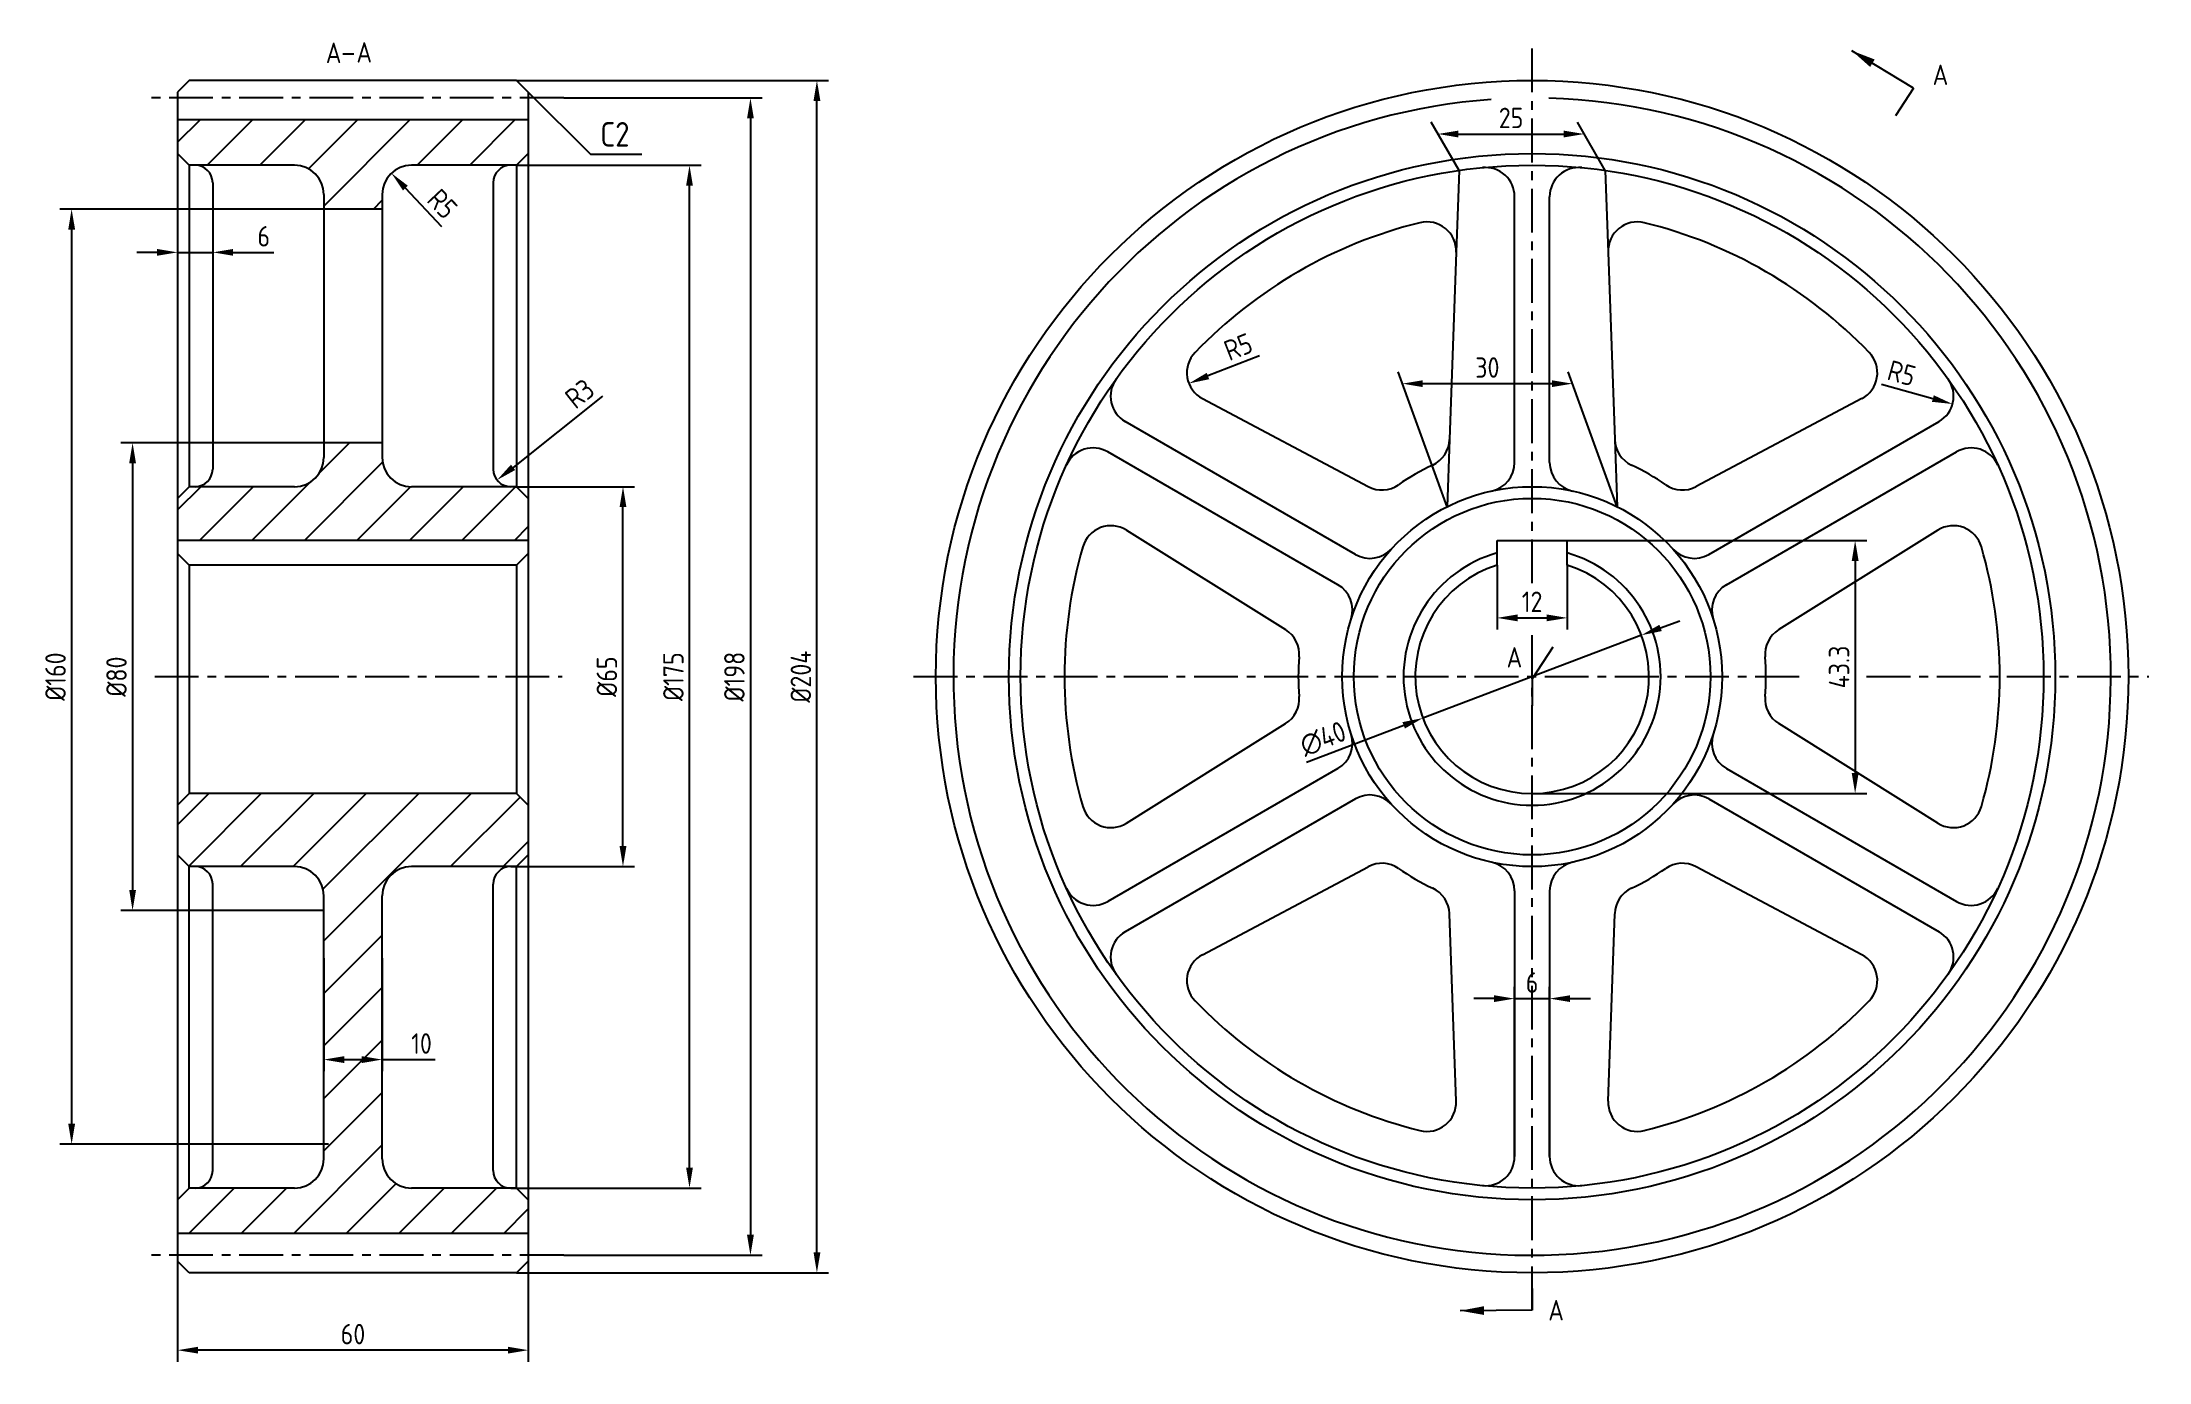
# Model space of a CAD drawing. Header units: millimetres. Extents: x 46 to 407, y 58 to 284.
import ezdxf

# ---------------------------------------------------------------- set-up
doc = ezdxf.new("R2010")
doc.units = ezdxf.units.MM
doc.header["$LTSCALE"] = 6
doc.linetypes.add('CENTER', pattern=[2, 1.25, -0.25, 0.25, -0.25])
for name, color, linetype in [('文字', 3, 'Continuous'), ('点画线', 1, 'CENTER'), ('粗实线', 7, 'Continuous'), ('细实线', 5, 'Continuous')]:
    doc.layers.add(name, color=color, linetype=linetype)
doc.styles.add('工程字-35', font='gbenor.shx', dxfattribs={"height": 3.5, "bigfont": 'gbcbig.shx'})
doc.styles.add('工程字-7', font='gbenor.shx', dxfattribs={"height": 7, "bigfont": 'gbcbig.shx'})
doc.styles.add('工程字35', font='gbenor.shx', dxfattribs={"height": 3.5, "bigfont": 'gbcbig.shx'})
doc.dimstyles.new('尺寸35', dxfattribs={"dimtxt": 3.5, "dimasz": 3.5, "dimexe": 2, "dimexo": 0, "dimgap": 1, "dimtad": 1, "dimdec": 0, "dimdsep": 46, "dimtxsty": '工程字35', "dimcen": 3.5, "dimaunit": 1, "dimadec": 0, "dimazin": 0, "dimtfac": 1, "dimtdec": 0, "dimtmove": 0, "dimatfit": 3, "dimfxl": 1, "dimarcsym": 0})

# ---------------------------------------------------------------- blocks, each defined once
blk = doc.blocks.new('*D3')
at = {"layer": 'Defpoints', "color": 0}
for p in [(124.14, 209.27), (126.49, 211.14)]:
    blk.add_point(p, dxfattribs=at)
at = {"layer": '细实线', "color": 0, "lineweight": -2}
blk.add_line((142.2, 223.65), (126.88, 211.45), dxfattribs=at)
at = {"layer": '细实线', "color": 0}
blk.add_solid([(126.52, 211.91), (127.24, 210.99), (124.14, 209.27)], dxfattribs=at)
at = {"layer": '细实线', "color": 0, "insert": (138.28, 224.05), "char_height": 3.5, "attachment_point": 5, "rotation": 38.5525, "style": '工程字35'}
blk.add_mtext('R3', dxfattribs=at)
blk = doc.blocks.new('*D4')
at = {"layer": 'Defpoints', "color": 0}
for p in [(94.49, 127.49), (104.49, 127.49), (104.49, 110.12)]:
    blk.add_point(p, dxfattribs=at)
at = {"layer": '细实线', "color": 0, "lineweight": -2}
for p, q in [((94.49, 127.49), (94.49, 108.12)), ((104.49, 127.49), (104.49, 108.12)), ((97.99, 110.12), (100.99, 110.12)), ((104.49, 110.12), (113.53, 110.12))]:
    blk.add_line(p, q, dxfattribs=at)
at = {"layer": '细实线', "color": 0}
for points in [[(97.99, 110.7), (97.99, 109.53), (94.49, 110.12)], [(100.99, 110.7), (100.99, 109.53), (104.49, 110.12)]]:
    blk.add_solid(points, dxfattribs=at)
at = {"layer": '细实线', "color": 0, "insert": (111.22, 112.87), "char_height": 3.5, "attachment_point": 5, "style": '工程字35'}
blk.add_mtext('10', dxfattribs=at)
blk = doc.blocks.new('*D5')
at = {"layer": 'Defpoints', "color": 0}
for p in [(304.21, 120.55), (298.21, 93.53), (304.21, 93.53)]:
    blk.add_point(p, dxfattribs=at)
at = {"layer": '细实线', "color": 0, "lineweight": -2}
for p, q in [((298.21, 93.53), (298.21, 122.55)), ((304.21, 93.53), (304.21, 122.55)), ((294.71, 120.55), (291.21, 120.55)), ((298.21, 120.55), (304.21, 120.55)), ((307.71, 120.55), (311.21, 120.55))]:
    blk.add_line(p, q, dxfattribs=at)
at = {"layer": '细实线', "color": 0}
for points in [[(294.71, 121.13), (294.71, 119.97), (298.21, 120.55)], [(307.71, 121.13), (307.71, 119.97), (304.21, 120.55)]]:
    blk.add_solid(points, dxfattribs=at)
at = {"layer": '细实线', "color": 0, "insert": (301.21, 123.3), "char_height": 3.5, "attachment_point": 5, "style": '工程字35'}
blk.add_mtext('6', dxfattribs=at)
blk = doc.blocks.new('*D2')
at = {"layer": 'Defpoints', "color": 0}
for p in [(319.91, 182.73), (282.51, 168.55)]:
    blk.add_point(p, dxfattribs=at)
at = {"layer": '细实线', "color": 0, "lineweight": -2}
for p, q in [((323.19, 183.97), (326.46, 185.21)), ((319.91, 182.73), (282.51, 168.55)), ((262.62, 161), (279.24, 167.31))]:
    blk.add_line(p, q, dxfattribs=at)
at = {"layer": '细实线', "color": 0}
for points in [[(322.98, 184.52), (323.39, 183.43), (319.91, 182.73)], [(279.03, 167.85), (279.45, 166.76), (282.51, 168.55)]]:
    blk.add_solid(points, dxfattribs=at)
at = {"layer": '细实线', "color": 0, "insert": (265.44, 165.01), "char_height": 3.5, "attachment_point": 5, "rotation": 20.7677, "style": '工程字35'}
blk.add_mtext('∅40', dxfattribs=at)
blk = doc.blocks.new('*D6')
at = {"layer": 'Defpoints', "color": 0}
for p in [(307.21, 198.94), (301.21, 155.64), (356.47, 155.64)]:
    blk.add_point(p, dxfattribs=at)
at = {"layer": '细实线', "color": 0, "lineweight": -2}
for p, q in [((307.21, 198.94), (358.47, 198.94)), ((356.47, 195.44), (356.47, 159.14)), ((301.21, 155.64), (358.47, 155.64))]:
    blk.add_line(p, q, dxfattribs=at)
at = {"layer": '细实线', "color": 0}
for points in [[(355.89, 195.44), (357.06, 195.44), (356.47, 198.94)], [(355.89, 159.14), (357.06, 159.14), (356.47, 155.64)]]:
    blk.add_solid(points, dxfattribs=at)
at = {"layer": '细实线', "color": 0, "insert": (353.72, 177.29), "char_height": 3.5, "attachment_point": 5, "rotation": 90, "style": '工程字35'}
blk.add_mtext('43.3', dxfattribs=at)
blk = doc.blocks.new('*D7')
at = {"layer": 'Defpoints', "color": 0}
for p in [(94.49, 255.64), (51.36, 95.64), (95.31, 95.64)]:
    blk.add_point(p, dxfattribs=at)
at = {"layer": '细实线', "color": 0, "lineweight": -2}
for p, q in [((94.49, 255.64), (49.36, 255.64)), ((51.36, 252.14), (51.36, 99.14)), ((95.31, 95.64), (49.36, 95.64))]:
    blk.add_line(p, q, dxfattribs=at)
at = {"layer": '细实线', "color": 0}
for points in [[(50.78, 252.14), (51.95, 252.14), (51.36, 255.64)], [(50.78, 99.14), (51.95, 99.14), (51.36, 95.64)]]:
    blk.add_solid(points, dxfattribs=at)
at = {"layer": '细实线', "color": 0, "insert": (48.61, 175.64), "char_height": 3.5, "attachment_point": 5, "rotation": 90, "style": '工程字35'}
blk.add_mtext('%%c160', dxfattribs=at)
blk = doc.blocks.new('*D8')
at = {"layer": 'Defpoints', "color": 0}
for p in [(94.49, 215.64), (61.79, 135.64), (94.49, 135.64)]:
    blk.add_point(p, dxfattribs=at)
at = {"layer": '细实线', "color": 0, "lineweight": -2}
for p, q in [((94.49, 215.64), (59.79, 215.64)), ((61.79, 212.14), (61.79, 139.14)), ((94.49, 135.64), (59.79, 135.64))]:
    blk.add_line(p, q, dxfattribs=at)
at = {"layer": '细实线', "color": 0}
for points in [[(61.21, 212.14), (62.37, 212.14), (61.79, 215.64)], [(61.21, 139.14), (62.37, 139.14), (61.79, 135.64)]]:
    blk.add_solid(points, dxfattribs=at)
at = {"layer": '细实线', "color": 0, "insert": (59.04, 175.64), "char_height": 3.5, "attachment_point": 5, "rotation": 90, "style": '工程字35'}
blk.add_mtext('%%c80', dxfattribs=at)
blk = doc.blocks.new('*D9')
at = {"layer": 'Defpoints', "color": 0}
for p in [(126.99, 208.14), (145.68, 208.14), (126.49, 143.14)]:
    blk.add_point(p, dxfattribs=at)
at = {"layer": '细实线', "color": 0, "lineweight": -2}
for p, q in [((126.99, 208.14), (147.68, 208.14)), ((145.68, 146.64), (145.68, 204.64)), ((126.49, 143.14), (147.68, 143.14))]:
    blk.add_line(p, q, dxfattribs=at)
at = {"layer": '细实线', "color": 0}
for points in [[(145.1, 204.64), (146.27, 204.64), (145.68, 208.14)], [(145.1, 146.64), (146.27, 146.64), (145.68, 143.14)]]:
    blk.add_solid(points, dxfattribs=at)
at = {"layer": '细实线', "color": 0, "insert": (142.93, 175.64), "char_height": 3.5, "attachment_point": 5, "rotation": 90, "style": '工程字35'}
blk.add_mtext('%%c65', dxfattribs=at)
blk = doc.blocks.new('*D10')
at = {"layer": 'Defpoints', "color": 0}
for p in [(127.49, 263.14), (157.06, 263.14), (126.49, 88.14)]:
    blk.add_point(p, dxfattribs=at)
at = {"layer": '细实线', "color": 0, "lineweight": -2}
for p, q in [((127.49, 263.14), (159.06, 263.14)), ((157.06, 91.64), (157.06, 259.64)), ((126.49, 88.14), (159.06, 88.14))]:
    blk.add_line(p, q, dxfattribs=at)
at = {"layer": '细实线', "color": 0}
for points in [[(156.48, 259.64), (157.64, 259.64), (157.06, 263.14)], [(156.48, 91.64), (157.64, 91.64), (157.06, 88.14)]]:
    blk.add_solid(points, dxfattribs=at)
at = {"layer": '细实线', "color": 0, "insert": (154.31, 175.64), "char_height": 3.5, "attachment_point": 5, "rotation": 90, "style": '工程字35'}
blk.add_mtext('%%c175', dxfattribs=at)
blk = doc.blocks.new('*D11')
at = {"layer": 'Defpoints', "color": 0}
for p in [(135.54, 274.64), (135.54, 76.64), (167.49, 76.64)]:
    blk.add_point(p, dxfattribs=at)
at = {"layer": '细实线', "color": 0, "lineweight": -2}
for p, q in [((135.54, 274.64), (169.49, 274.64)), ((167.49, 271.14), (167.49, 80.14)), ((135.54, 76.64), (169.49, 76.64))]:
    blk.add_line(p, q, dxfattribs=at)
at = {"layer": '细实线', "color": 0}
for points in [[(166.9, 271.14), (168.07, 271.14), (167.49, 274.64)], [(166.9, 80.14), (168.07, 80.14), (167.49, 76.64)]]:
    blk.add_solid(points, dxfattribs=at)
at = {"layer": '细实线', "color": 0, "insert": (164.74, 175.64), "char_height": 3.5, "attachment_point": 5, "rotation": 90, "style": '工程字35'}
blk.add_mtext('%%C198', dxfattribs=at)
blk = doc.blocks.new('*D12')
at = {"layer": 'Defpoints', "color": 0}
for p in [(310.11, 268.48), (288.71, 262.24), (313.71, 262.24)]:
    blk.add_point(p, dxfattribs=at)
at = {"layer": '细实线', "color": 0, "lineweight": -2}
for p, q in [((288.71, 262.24), (283.96, 270.48)), ((313.71, 262.24), (308.96, 270.48)), ((288.61, 268.48), (306.61, 268.48))]:
    blk.add_line(p, q, dxfattribs=at)
at = {"layer": '细实线', "color": 0}
for points in [[(288.61, 269.06), (288.61, 267.89), (285.11, 268.48)], [(306.61, 269.06), (306.61, 267.89), (310.11, 268.48)]]:
    blk.add_solid(points, dxfattribs=at)
at = {"layer": '细实线', "color": 0, "insert": (297.61, 271.23), "char_height": 3.5, "attachment_point": 5, "style": '工程字35'}
blk.add_mtext('25', dxfattribs=at)
blk = doc.blocks.new('*D13')
at = {"layer": 'Defpoints', "color": 0}
for p in [(308.09, 225.77), (286.67, 204.7), (315.75, 204.7)]:
    blk.add_point(p, dxfattribs=at)
at = {"layer": '细实线', "color": 0, "lineweight": -2}
for p, q in [((286.67, 204.7), (278.28, 227.77)), ((315.75, 204.7), (307.36, 227.77)), ((282.51, 225.77), (304.59, 225.77))]:
    blk.add_line(p, q, dxfattribs=at)
at = {"layer": '细实线', "color": 0}
for points in [[(282.51, 226.35), (282.51, 225.18), (279.01, 225.77)], [(304.59, 226.35), (304.59, 225.18), (308.09, 225.77)]]:
    blk.add_solid(points, dxfattribs=at)
at = {"layer": '细实线', "color": 0, "insert": (293.55, 228.52), "char_height": 3.5, "attachment_point": 5, "style": '工程字35'}
blk.add_mtext('30', dxfattribs=at)
blk = doc.blocks.new('*D14')
at = {"layer": 'Defpoints', "color": 0}
for p in [(127.49, 277.64), (178.86, 277.64), (127.49, 73.64)]:
    blk.add_point(p, dxfattribs=at)
at = {"layer": '细实线', "color": 0, "lineweight": -2}
for p, q in [((127.49, 277.64), (180.86, 277.64)), ((178.86, 77.14), (178.86, 274.14)), ((127.49, 73.64), (180.86, 73.64))]:
    blk.add_line(p, q, dxfattribs=at)
at = {"layer": '细实线', "color": 0}
for points in [[(178.28, 274.14), (179.45, 274.14), (178.86, 277.64)], [(178.28, 77.14), (179.45, 77.14), (178.86, 73.64)]]:
    blk.add_solid(points, dxfattribs=at)
at = {"layer": '细实线', "color": 0, "insert": (176.11, 175.64), "char_height": 3.5, "attachment_point": 5, "rotation": 90, "style": '工程字35'}
blk.add_mtext('%%c204', dxfattribs=at)
blk = doc.blocks.new('*D15')
at = {"layer": 'Defpoints', "color": 0}
for p in [(69.49, 76.64), (129.49, 76.64), (69.49, 60.4)]:
    blk.add_point(p, dxfattribs=at)
at = {"layer": '细实线', "color": 0, "lineweight": -2}
for p, q in [((69.49, 76.64), (69.49, 58.4)), ((129.49, 76.64), (129.49, 58.4)), ((125.99, 60.4), (72.99, 60.4))]:
    blk.add_line(p, q, dxfattribs=at)
at = {"layer": '细实线', "color": 0}
for points in [[(72.99, 60.99), (72.99, 59.82), (69.49, 60.4)], [(125.99, 60.99), (125.99, 59.82), (129.49, 60.4)]]:
    blk.add_solid(points, dxfattribs=at)
at = {"layer": '细实线', "color": 0, "insert": (99.49, 63.15), "char_height": 3.5, "attachment_point": 5, "style": '工程字35'}
blk.add_mtext('60', dxfattribs=at)
blk = doc.blocks.new('*D16')
at = {"layer": 'Defpoints', "color": 0}
for p in [(295.21, 194.72), (307.21, 194.72), (307.21, 185.69)]:
    blk.add_point(p, dxfattribs=at)
at = {"layer": '细实线', "color": 0, "lineweight": -2}
for p, q in [((295.21, 194.72), (295.21, 183.69)), ((307.21, 194.72), (307.21, 183.69)), ((298.71, 185.69), (303.71, 185.69))]:
    blk.add_line(p, q, dxfattribs=at)
at = {"layer": '细实线', "color": 0}
for points in [[(298.71, 186.28), (298.71, 185.11), (295.21, 185.69)], [(303.71, 186.28), (303.71, 185.11), (307.21, 185.69)]]:
    blk.add_solid(points, dxfattribs=at)
at = {"layer": '细实线', "color": 0, "insert": (301.21, 188.44), "char_height": 3.5, "attachment_point": 5, "style": '工程字35'}
blk.add_mtext('12', dxfattribs=at)
blk = doc.blocks.new('*D17')
at = {"layer": 'Defpoints', "color": 0}
for p in [(106.06, 261.78), (109.49, 258.14)]:
    blk.add_point(p, dxfattribs=at)
at = {"layer": '细实线', "color": 0, "lineweight": -2}
blk.add_line((114.72, 252.59), (108.46, 259.23), dxfattribs=at)
at = {"layer": '细实线', "color": 0}
blk.add_solid([(108.88, 259.63), (108.04, 258.83), (106.06, 261.78)], dxfattribs=at)
at = {"layer": '细实线', "color": 0, "insert": (114.79, 256.53), "char_height": 3.5, "attachment_point": 5, "rotation": 313.3231, "style": '工程字35'}
blk.add_mtext('R5', dxfattribs=at)
blk = doc.blocks.new('*D18')
at = {"layer": 'Defpoints', "color": 0}
for p in [(69.49, 255.64), (75.49, 255.64), (75.49, 248.23)]:
    blk.add_point(p, dxfattribs=at)
at = {"layer": '细实线', "color": 0, "lineweight": -2}
for p, q in [((69.49, 255.64), (69.49, 246.23)), ((75.49, 255.64), (75.49, 246.23)), ((65.99, 248.23), (62.49, 248.23)), ((69.49, 248.23), (75.49, 248.23)), ((78.99, 248.23), (85.98, 248.23))]:
    blk.add_line(p, q, dxfattribs=at)
at = {"layer": '细实线', "color": 0}
for points in [[(65.99, 248.81), (65.99, 247.65), (69.49, 248.23)], [(78.99, 248.81), (78.99, 247.65), (75.49, 248.23)]]:
    blk.add_solid(points, dxfattribs=at)
at = {"layer": '细实线', "color": 0, "insert": (84.23, 250.98), "char_height": 3.5, "attachment_point": 5, "style": '工程字35'}
blk.add_mtext('6', dxfattribs=at)
blk = doc.blocks.new('*D19')
at = {"layer": 'Defpoints', "color": 0}
for p in [(368.32, 223.62), (373.14, 222.28)]:
    blk.add_point(p, dxfattribs=at)
at = {"layer": '细实线', "color": 0, "lineweight": -2}
blk.add_line((360.98, 225.67), (369.77, 223.22), dxfattribs=at)
at = {"layer": '细实线', "color": 0}
blk.add_solid([(369.93, 223.78), (369.61, 222.66), (373.14, 222.28)], dxfattribs=at)
at = {"layer": '细实线', "color": 0, "insert": (364.43, 227.56), "char_height": 3.5, "attachment_point": 5, "rotation": 344.4481, "style": '工程字35'}
blk.add_mtext('R5', dxfattribs=at)
blk = doc.blocks.new('*D20')
at = {"layer": 'Defpoints', "color": 0}
for p in [(247.15, 227.62), (242.5, 225.8)]:
    blk.add_point(p, dxfattribs=at)
at = {"layer": '细实线', "color": 0, "lineweight": -2}
blk.add_line((254.55, 230.53), (245.76, 227.08), dxfattribs=at)
at = {"layer": '细实线', "color": 0}
blk.add_solid([(245.55, 227.62), (245.97, 226.53), (242.5, 225.8)], dxfattribs=at)
at = {"layer": '细实线', "color": 0, "insert": (250.93, 232.06), "char_height": 3.5, "attachment_point": 5, "rotation": 21.4614, "style": '工程字35'}
blk.add_mtext('R5', dxfattribs=at)

msp = doc.modelspace()

# ---------------------------------------------------------------- hatches: boundary and pattern name
at = {"layer": '细实线'}
h = msp.add_hatch(dxfattribs=at)
h.set_pattern_fill('ANSI31', color=256, scale=2, style=0)
h.paths.add_polyline_path([(104.49, 138.14, -0.414214), (109.49, 143.14), (127.49, 143.14), (129.49, 145.14), (129.49, 153.64), (127.49, 155.64), (71.49, 155.64), (69.49, 153.64), (69.49, 145.14), (71.49, 143.14), (89.49, 143.14, -0.414214), (94.49, 138.14), (94.49, 93.14, -0.414214), (89.49, 88.14), (71.49, 88.14), (69.49, 86.14), (69.49, 80.39), (129.49, 80.39), (129.49, 86.14), (127.49, 88.14), (109.49, 88.14, -0.414214), (104.49, 93.14)])
h.paths.add_polyline_path([(129.49, 198.94), (129.49, 206.14), (127.49, 208.14), (109.49, 208.14, -0.414214), (104.49, 213.14), (104.49, 215.64), (94.49, 215.64), (94.49, 213.14, -0.414214), (89.49, 208.14), (71.49, 208.14), (69.49, 206.14), (69.49, 198.94)])
h.paths.add_polyline_path([(109.49, 263.14), (127.49, 263.14), (129.49, 265.14), (129.49, 270.89), (69.49, 270.89), (69.49, 265.14), (71.49, 263.14), (89.49, 263.14, -0.414214), (94.49, 258.14), (94.49, 255.64), (104.49, 255.64), (104.49, 258.14, -0.414214)])

# ---------------------------------------------------------------- linework, layer by layer
at = {"layer": '点画线'}
for p, q in [((301.21, 191.61), (301.21, 283.24)), ((135.54, 274.64), (64.58, 274.64)), ((301.21, 67.24), (301.21, 183.64)), ((65.58, 175.64), (135.26, 175.64)), ((195.38, 175.64), (347.32, 175.64)), ((358.44, 175.64), (406.72, 175.64)), ((135.54, 76.64), (64.58, 76.64))]:
    msp.add_line(p, q, dxfattribs=at)
at = {"layer": '粗实线'}
for p, q in [((97.77, 282.17), (99.62, 282.17)), ((366.44, 276.32), (355.91, 282.73)), ((71.49, 277.64), (69.49, 275.64)), ((127.49, 277.64), (71.49, 277.64)), ((127.49, 277.64), (129.49, 275.64)), ((69.49, 275.64), (69.49, 75.64)), ((129.49, 275.64), (129.49, 75.64)), ((366.44, 276.32), (363.39, 271.59)), ((129.49, 270.89), (69.49, 270.89)), ((69.49, 265.14), (71.49, 263.14)), ((69.49, 264.26), (69.49, 240.69)), ((89.49, 263.14), (71.49, 263.14)), ((71.49, 263.14), (71.49, 208.14)), ((127.49, 263.14), (109.49, 263.14)), ((129.49, 265.14), (127.49, 263.14)), ((127.49, 263.14), (127.49, 208.14)), ((75.49, 260.14), (75.49, 211.14)), ((123.49, 260.14), (123.49, 211.14)), ((288.71, 262.24), (288.22, 248.27)), ((313.71, 262.24), (314.21, 248.27)), ((75.49, 259.26), (75.49, 240.69)), ((94.49, 258.14), (94.49, 213.14)), ((104.49, 258.14), (104.49, 213.14)), ((298.21, 212.27), (298.21, 257.75)), ((304.21, 212.27), (304.21, 257.75)), ((104.49, 255.64), (94.49, 255.64)), ((288.22, 248.27), (287.08, 216.19)), ((314.21, 248.27), (315.35, 216.19)), ((244.81, 223.21), (273.16, 208.15)), ((357.62, 223.21), (329.27, 208.15)), ((270.99, 196.55), (231.6, 219.29)), ((331.44, 196.55), (370.82, 219.29)), ((104.49, 215.64), (94.49, 215.64)), ((267.99, 191.36), (228.6, 214.1)), ((287.08, 216.19), (286.67, 204.7)), ((315.35, 216.19), (315.75, 204.7)), ((334.44, 191.36), (373.82, 214.1)), ((69.49, 206.14), (71.49, 208.14)), ((89.49, 208.14), (71.49, 208.14)), ((127.49, 208.14), (109.49, 208.14)), ((129.49, 206.14), (127.49, 208.14)), ((129.49, 198.94), (69.49, 198.94)), ((231.81, 200.7), (259.03, 183.68)), ((295.21, 198.94), (307.21, 198.94)), ((295.21, 194.72), (295.21, 198.94)), ((307.21, 194.72), (307.21, 198.94)), ((370.61, 200.7), (343.4, 183.68)), ((69.49, 196.72), (71.49, 194.72)), ((71.49, 194.72), (71.49, 155.64)), ((127.49, 194.72), (71.49, 194.72)), ((127.49, 194.72), (129.49, 196.72)), ((127.49, 194.72), (127.49, 155.64)), ((304.73, 180.7), (301.21, 175.24)), ((301.21, 175.24), (301.21, 170.63)), ((231.81, 150.58), (259.03, 167.6)), ((370.61, 150.58), (343.4, 167.6)), ((267.99, 159.92), (228.6, 137.18)), ((334.44, 159.92), (373.82, 137.18)), ((69.49, 153.64), (71.49, 155.64)), ((127.49, 155.64), (71.49, 155.64)), ((127.49, 155.64), (129.49, 153.64)), ((270.99, 154.72), (231.6, 131.98)), ((331.44, 154.72), (370.82, 131.98)), ((69.49, 145.14), (71.49, 143.14)), ((129.49, 145.14), (127.49, 143.14)), ((71.49, 88.14), (71.49, 143.14)), ((89.49, 143.14), (71.49, 143.14)), ((127.49, 143.14), (109.49, 143.14)), ((127.49, 88.14), (127.49, 143.14)), ((244.81, 128.07), (273.16, 143.12)), ((357.62, 128.07), (329.27, 143.12)), ((75.49, 91.14), (75.49, 140.14)), ((94.49, 93.14), (94.49, 138.14)), ((104.49, 93.14), (104.49, 138.14)), ((123.49, 91.14), (123.49, 140.14)), ((298.21, 139), (298.21, 93.53)), ((304.21, 139), (304.21, 93.53)), ((288.22, 103.01), (287.08, 135.08)), ((314.21, 103.01), (315.35, 135.08)), ((69.49, 86.14), (71.49, 88.14)), ((89.49, 88.14), (71.49, 88.14)), ((127.49, 88.14), (109.49, 88.14)), ((129.49, 86.14), (127.49, 88.14)), ((129.49, 80.39), (69.49, 80.39)), ((71.49, 73.64), (69.49, 75.64)), ((127.49, 73.64), (71.49, 73.64)), ((127.49, 73.64), (129.49, 75.64)), ((301.21, 70.96), (301.21, 67.24)), ((301.21, 67.24), (288.89, 67.15))]:
    msp.add_line(p, q, dxfattribs=at)
for points in [[(355.91, 282.73, 0, 1.5, 0), (359.42, 280.59, 1.5, 1.5, 0)], [(288.89, 67.15, 0, 1.5, 0), (293, 67.18, 1.5, 1.5, 0)]]:
    msp.add_lwpolyline(points, format="xyseb", dxfattribs=at)
for radius in [102, 89.5, 87.5, 32.5, 30.5]:
    msp.add_circle((301.21, 175.64), radius, dxfattribs=at)
for centre, radius, start, end in [((301.21, 175.64), 99, 94.057, 88.3457), ((72.49, 260.14), 3, 0, 90), ((89.49, 258.14), 5, 0, 90), ((109.49, 258.14), 5, 90, 180), ((126.49, 260.14), 3, 90, 180), ((293.21, 257.75), 5, 0, 95.5647), ((309.21, 257.75), 5, 84.4353, 180), ((301.21, 175.64), 80, 103.8804, 136.1196), ((283.22, 248.45), 5, 357.9693, 103.8804), ((319.21, 248.45), 5, 76.1196, 182.0307), ((301.21, 175.64), 80, 43.8804, 76.1196), ((247.15, 227.62), 5, 136.1196, 242.0307), ((355.27, 227.62), 5, 297.9693, 43.8804), ((234.1, 223.62), 5, 144.4353, 240), ((368.32, 223.62), 5, 300, 35.5647), ((89.49, 213.14), 5, 270, 0), ((109.49, 213.14), 5, 180, 270), ((226.1, 209.77), 5, 60, 155.5647), ((282.08, 216.37), 5, 295.1571, 357.9693), ((320.34, 216.37), 5, 182.0307, 244.8429), ((376.32, 209.77), 5, 24.4353, 120), ((72.49, 211.14), 3, 270, 0), ((126.49, 211.14), 3, 180, 270), ((301.21, 175.64), 40, 115.1571, 124.8429), ((293.21, 212.27), 5, 282.3178, 0), ((309.21, 212.27), 5, 180, 257.6822), ((301.21, 175.64), 40, 55.1571, 64.8429), ((275.5, 212.57), 5, 242.0307, 304.8429), ((326.92, 212.57), 5, 235.1571, 297.9693), ((229.16, 196.46), 5, 57.9693, 163.8804), ((373.27, 196.46), 5, 16.1196, 122.0307), ((301.21, 175.64), 80, 163.8804, 196.1196), ((273.49, 200.88), 5, 240, 317.6822), ((301.21, 175.64), 22, 105.8266, 74.1734), ((301.21, 175.64), 20, 107.4576, 72.5424), ((328.94, 200.88), 5, 222.3178, 300), ((301.21, 175.64), 80, 343.8804, 16.1196), ((265.49, 187.03), 5, 342.3178, 60), ((336.94, 187.03), 5, 120, 197.6822), ((256.37, 179.44), 5, 355.1571, 57.9693), ((346.05, 179.44), 5, 122.0307, 184.8429), ((301.21, 175.64), 40, 175.1571, 184.8429), ((301.21, 175.64), 40, 355.1571, 4.8429), ((256.37, 171.84), 5, 302.0307, 4.8429), ((346.05, 171.84), 5, 175.1571, 237.9693), ((265.49, 164.25), 5, 300, 17.6822), ((336.94, 164.25), 5, 162.3178, 240), ((273.49, 150.39), 5, 42.3178, 120), ((328.94, 150.39), 5, 60, 137.6822), ((229.16, 154.81), 5, 196.1196, 302.0307), ((373.27, 154.81), 5, 237.9693, 343.8804), ((72.49, 140.14), 3, 0, 90), ((89.49, 138.14), 5, 0, 90), ((109.49, 138.14), 5, 90, 180), ((126.49, 140.14), 3, 90, 180), ((275.5, 138.71), 5, 55.1571, 117.9693), ((301.21, 175.64), 40, 235.1571, 244.8429), ((293.21, 139), 5, 0, 77.6822), ((309.21, 139), 5, 102.3178, 180), ((301.21, 175.64), 40, 295.1571, 304.8429), ((326.92, 138.71), 5, 62.0307, 124.8429), ((226.1, 141.51), 5, 204.4353, 300), ((282.08, 134.91), 5, 2.0307, 64.8429), ((320.34, 134.91), 5, 115.1571, 177.9693), ((376.32, 141.51), 5, 240, 335.5647), ((234.1, 127.65), 5, 120, 215.5647), ((368.32, 127.65), 5, 324.4353, 60), ((247.15, 123.65), 5, 117.9693, 223.8804), ((355.27, 123.65), 5, 316.1196, 62.0307), ((301.21, 175.64), 80, 223.8804, 256.1196), ((301.21, 175.64), 80, 283.8804, 316.1196), ((283.22, 102.83), 5, 256.1196, 2.0307), ((319.21, 102.83), 5, 177.9693, 283.8804), ((72.49, 91.14), 3, 270, 0), ((89.49, 93.14), 5, 270, 0), ((109.49, 93.14), 5, 180, 270), ((126.49, 91.14), 3, 180, 270), ((293.21, 93.53), 5, 264.4353, 0), ((309.21, 93.53), 5, 180, 275.5647)]:
    msp.add_arc(centre, radius, start, end, dxfattribs=at)
at = {"layer": '细实线'}
msp.add_lwpolyline([(129.49, 275.64), (140.1, 265.03), (148.88, 265.03)], dxfattribs=at)

# ---------------------------------------------------------------- texts
at = {"layer": '文字', "style": '工程字-35'}
for p in [(94.84, 280.61), (100.08, 280.7), (369.72, 276.87), (296.84, 177.2), (303.97, 65.48)]:
    msp.add_text('A', height=3.5, dxfattribs=at).set_placement(p)
at = {"layer": '细实线', "style": '工程字-7'}
msp.add_text('C2', height=4.2, dxfattribs=at).set_placement((141.79, 266.33))

# ---------------------------------------------------------------- dimensions: what is measured, and where the dimension line sits
at = {"layer": '细实线'}
dim = msp.add_linear_dim(base=(178.86, 277.64), p1=(127.49, 73.64), p2=(127.49, 277.64), angle=90, text='%%c204', dimstyle='尺寸35', dxfattribs=at)
dim.commit()
dim.dimension.update_dxf_attribs({"geometry": '*D14', "text_midpoint": (178.86, 175.64), "dimtype": 160})
for base, p1, p2, text, picture, middle in [((167.49, 76.64), (135.54, 274.64), (135.54, 76.64), '%%C198', '*D11', (164.74, 175.64)), ((157.06, 263.14), (126.49, 88.14), (127.49, 263.14), '%%c175', '*D10', (154.31, 175.64)), ((51.36, 95.64), (94.49, 255.64), (95.31, 95.64), '%%c160', '*D7', (48.61, 175.64)), ((61.79, 135.64), (94.49, 215.64), (94.49, 135.64), '%%c80', '*D8', (59.04, 175.64)), ((145.68, 208.14), (126.49, 143.14), (126.99, 208.14), '%%c65', '*D9', (142.93, 175.64)), ((356.47, 155.64), (307.21, 198.94), (301.21, 155.64), '43.3', '*D6', (353.72, 177.29))]:
    dim = msp.add_linear_dim(base=base, p1=p1, p2=p2, angle=90, text=text, dimstyle='尺寸35', dxfattribs=at)
    dim.commit()
    dim.dimension.update_dxf_attribs({"geometry": picture, "text_midpoint": middle})
dim = msp.add_linear_dim(base=(310.11, 268.48), p1=(288.71, 262.24), p2=(313.71, 262.24), dimstyle='尺寸35', dxfattribs=at)
dim.commit()
dim.dimension.update_dxf_attribs({"geometry": '*D12', "text_midpoint": (297.61, 271.23), "oblique_angle": 120})
for center, mpoint, picture, middle in [((109.49, 258.14), (106.06, 261.78), '*D17', (112.79, 254.64)), ((126.49, 211.14), (124.14, 209.27), '*D3', (140, 221.9)), ((368.32, 223.62), (373.14, 222.28), '*D19', (363.69, 224.91))]:
    dim = msp.add_radius_dim(center=center, mpoint=mpoint, dimstyle='尺寸35', dxfattribs=at)
    dim.commit()
    dim.dimension.update_dxf_attribs({"geometry": picture, "text_midpoint": middle, "dimtype": 164})
for base, p1, p2, picture, middle in [((75.49, 248.23), (69.49, 255.64), (75.49, 255.64), '*D18', (84.23, 248.23)), ((307.21, 185.69), (295.21, 194.72), (307.21, 194.72), '*D16', (301.21, 185.69)), ((104.49, 110.12), (94.49, 127.49), (104.49, 127.49), '*D4', (111.22, 110.12))]:
    dim = msp.add_linear_dim(base=base, p1=p1, p2=p2, dimstyle='尺寸35', dxfattribs=at)
    dim.commit()
    dim.dimension.update_dxf_attribs({"geometry": picture, "text_midpoint": middle, "dimtype": 160})
dim = msp.add_radius_dim(center=(247.15, 227.62), mpoint=(242.5, 225.8), dimstyle='尺寸35', override={"dimtmove": 1}, dxfattribs=at)
dim.commit()
dim.dimension.update_dxf_attribs({"geometry": '*D20', "text_midpoint": (251.93, 229.5), "dimtype": 164})
dim = msp.add_linear_dim(base=(308.09, 225.77), p1=(286.67, 204.7), p2=(315.75, 204.7), text='30', dimstyle='尺寸35', dxfattribs=at)
dim.commit()
dim.dimension.update_dxf_attribs({"geometry": '*D13', "text_midpoint": (293.55, 228.52), "oblique_angle": 110})
dim = msp.add_diameter_dim_2p(p1=(319.91, 182.73), p2=(282.51, 168.55), dimstyle='尺寸35', dxfattribs=at)
dim.commit()
dim.dimension.update_dxf_attribs({"geometry": '*D2', "text_midpoint": (266.42, 162.44), "dimtype": 163})
for base, p1, p2, picture, middle in [((304.21, 120.55), (298.21, 93.53), (304.21, 93.53), '*D5', (301.21, 123.3)), ((69.49, 60.4), (129.49, 76.64), (69.49, 76.64), '*D15', (99.49, 63.15))]:
    dim = msp.add_linear_dim(base=base, p1=p1, p2=p2, dimstyle='尺寸35', dxfattribs=at)
    dim.commit()
    dim.dimension.update_dxf_attribs({"geometry": picture, "text_midpoint": middle})

doc.saveas('drawing.dxf')
